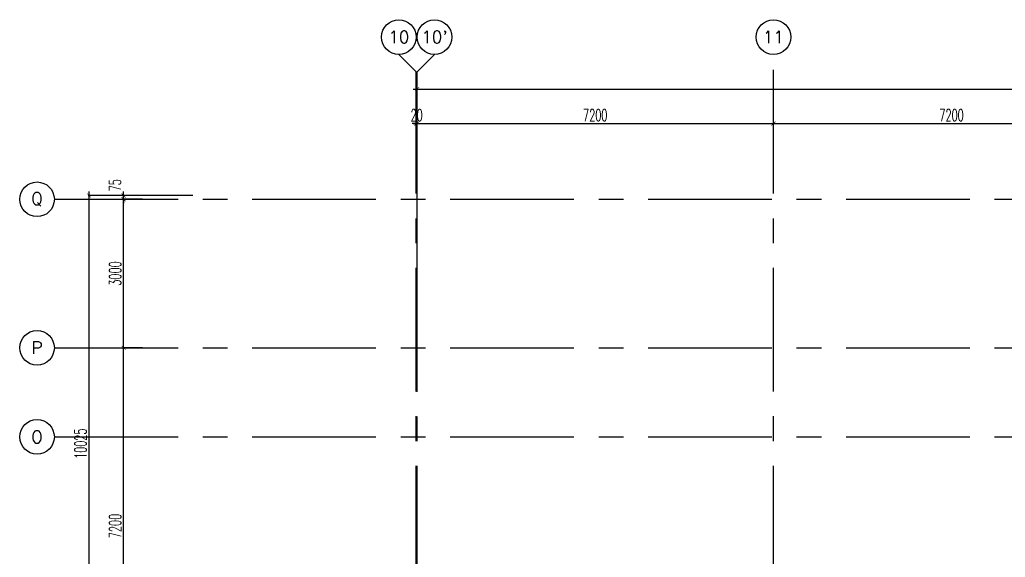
# Model space of a CAD drawing. Extents: x 88852.7 to 88945.7, y 39921.6 to 40001.1.
# Drawn here: x 88852.74 to 88872.66, y 39990.27 to 40001.13 of the extents above; entities that cross this region are included whole.
import ezdxf
from ezdxf.enums import TextEntityAlignment as Align

# ---------------------------------------------------------------- set-up
doc = ezdxf.new("R2010")
doc.units = 0
doc.header["$MEASUREMENT"] = 0
doc.header["$PDMODE"] = 34
doc.linetypes.add('CENTERX2', pattern=[4, 2.5, -0.5, 0.5, -0.5])
doc.layers.get('0').update_dxf_attribs({"linetype": 'CONTINUOUS'})
doc.layers.get('DEFPOINTS').update_dxf_attribs({"linetype": 'CONTINUOUS'})
for name, color, linetype in [('AX', 6, 'CONTINUOUS'), ('AX-CR', 2, 'CONTINUOUS'), ('AX-DIM', 4, 'CONTINUOUS'), ('AX-TXT', 2, 'CONTINUOUS'), ('AXES', 11, 'CENTERX2')]:
    doc.layers.add(name, color=color, linetype=linetype)
doc.styles.add('ROMANS', font='ROMANS.shx', dxfattribs={"width": 0.6})
doc.dimstyles.new('DIM-OUT', dxfattribs={"dimscale": 0, "dimtxt": 0.24, "dimasz": 0.08, "dimexe": 0.02, "dimexo": 0.02, "dimgap": 0.05, "dimtad": 1, "dimdec": 0, "dimlfac": 1000, "dimzin": 0, "dimdsep": 46, "dimtxsty": 'ROMANS', "dimblk1": 'ARCHTICK', "dimblk2": 'ARCHTICK', "dimsah": 1, "dimcen": 0.01, "dimdle": 0.08, "dimclrd": 4, "dimclre": 4, "dimclrt": 2, "dimadec": 0, "dimazin": 0, "dimtp": 2, "dimtm": 2, "dimtfac": 0.114286, "dimtdec": 0, "dimtix": 1, "dimtmove": 2, "dimatfit": 3, "dimldrblk": 'ARCHTICK', "dimfxl": 0, "dimtolj": 1, "dimtzin": 0, "dimarcsym": 0})

# ---------------------------------------------------------------- blocks, each defined once
blk = doc.blocks.new('_ARCHTICK')
at = {"color": 0, "linetype": 'ByBlock', "const_width": 0.15}
blk.add_lwpolyline([(-0.5, -0.5), (0.5, 0.5)], dxfattribs=at)
blk = doc.blocks.new('*D600')
at = {"layer": 'AX-DIM', "color": 4, "lineweight": -2}
for p, q in [((88860.69, 39999.728), (88935.54, 39999.728)), ((88860.77, 39995.09), (88860.77, 39999.748)), ((88935.46, 39987.57), (88935.46, 39999.748))]:
    blk.add_line(p, q, dxfattribs=at)
at = {"layer": 'DEFPOINTS', "color": 0}
for p in [(88935.46, 39999.728), (88860.77, 39995.07), (88935.46, 39987.55)]:
    blk.add_point(p, dxfattribs=at)
at = {"layer": 'AX-DIM', "color": 4, "lineweight": -2, "xscale": 0.08, "yscale": 0.08, "zscale": 0.08, "rotation": 180}
blk.add_blockref('_ARCHTICK', (88860.77, 39999.728), dxfattribs=at)
at = {"layer": 'AX-DIM', "color": 4, "lineweight": -2, "xscale": 0.08, "yscale": 0.08, "zscale": 0.08}
blk.add_blockref('_ARCHTICK', (88935.46, 39999.728), dxfattribs=at)
at = {"layer": 'AX-DIM', "color": 2, "insert": (88898.115, 39999.898), "char_height": 0.24, "attachment_point": 5, "style": 'ROMANS'}
blk.add_mtext('\\A1;74690', dxfattribs=at)
blk = doc.blocks.new('*D604')
at = {"layer": 'AX-DIM', "color": 4, "lineweight": -2}
for p, q in [((88860.75, 39999.028), (88860.67, 39999.028)), ((88860.75, 39998.648), (88860.75, 39999.048)), ((88860.75, 39999.028), (88860.77, 39999.028)), ((88860.77, 39998.648), (88860.77, 39999.048)), ((88860.77, 39999.028), (88860.85, 39999.028))]:
    blk.add_line(p, q, dxfattribs=at)
at = {"layer": 'DEFPOINTS', "color": 0}
for p in [(88860.77, 39999.028), (88860.75, 39998.628), (88860.77, 39998.628)]:
    blk.add_point(p, dxfattribs=at)
at = {"layer": 'AX-DIM', "color": 4, "lineweight": -2, "xscale": 0.08, "yscale": 0.08, "zscale": 0.08}
blk.add_blockref('_ARCHTICK', (88860.75, 39999.028), dxfattribs=at)
at = {"layer": 'AX-DIM', "color": 4, "lineweight": -2, "xscale": 0.08, "yscale": 0.08, "zscale": 0.08, "rotation": 180}
blk.add_blockref('_ARCHTICK', (88860.77, 39999.028), dxfattribs=at)
at = {"layer": 'AX-DIM', "color": 2, "insert": (88860.76, 39999.198), "char_height": 0.24, "attachment_point": 5, "style": 'ROMANS'}
blk.add_mtext('\\A1;20', dxfattribs=at)
blk = doc.blocks.new('*D605')
at = {"layer": 'AX-DIM', "color": 4, "lineweight": -2}
for p, q in [((88860.69, 39999.028), (88868.05, 39999.028)), ((88860.77, 39998.648), (88860.77, 39999.048)), ((88867.97, 39998.648), (88867.97, 39999.048))]:
    blk.add_line(p, q, dxfattribs=at)
at = {"layer": 'DEFPOINTS', "color": 0}
for p in [(88867.97, 39999.028), (88860.77, 39998.628), (88867.97, 39998.628)]:
    blk.add_point(p, dxfattribs=at)
at = {"layer": 'AX-DIM', "color": 4, "lineweight": -2, "xscale": 0.08, "yscale": 0.08, "zscale": 0.08, "rotation": 180}
blk.add_blockref('_ARCHTICK', (88860.77, 39999.028), dxfattribs=at)
at = {"layer": 'AX-DIM', "color": 4, "lineweight": -2, "xscale": 0.08, "yscale": 0.08, "zscale": 0.08}
blk.add_blockref('_ARCHTICK', (88867.97, 39999.028), dxfattribs=at)
at = {"layer": 'AX-DIM', "color": 2, "insert": (88864.37, 39999.198), "char_height": 0.24, "attachment_point": 5, "style": 'ROMANS'}
blk.add_mtext('\\A1;7200', dxfattribs=at)
blk = doc.blocks.new('*D606')
at = {"layer": 'AX-DIM', "color": 4, "lineweight": -2}
for p, q in [((88867.89, 39999.028), (88875.25, 39999.028)), ((88867.97, 39998.648), (88867.97, 39999.048)), ((88875.17, 39998.648), (88875.17, 39999.048))]:
    blk.add_line(p, q, dxfattribs=at)
at = {"layer": 'DEFPOINTS', "color": 0}
for p in [(88875.17, 39999.028), (88867.97, 39998.628), (88875.17, 39998.628)]:
    blk.add_point(p, dxfattribs=at)
at = {"layer": 'AX-DIM', "color": 4, "lineweight": -2, "xscale": 0.08, "yscale": 0.08, "zscale": 0.08, "rotation": 180}
blk.add_blockref('_ARCHTICK', (88867.97, 39999.028), dxfattribs=at)
at = {"layer": 'AX-DIM', "color": 4, "lineweight": -2, "xscale": 0.08, "yscale": 0.08, "zscale": 0.08}
blk.add_blockref('_ARCHTICK', (88875.17, 39999.028), dxfattribs=at)
at = {"layer": 'AX-DIM', "color": 2, "insert": (88871.57, 39999.198), "char_height": 0.24, "attachment_point": 5, "style": 'ROMANS'}
blk.add_mtext('\\A1;7200', dxfattribs=at)
blk = doc.blocks.new('AXU')
at = {"layer": 'AX-CR'}
blk.add_circle((0, 350), 350, dxfattribs=at)
at = {"layer": 'AX-TXT', "style": 'ROMANS'}
blk.add_attdef('AX', text='', height=250, dxfattribs=at).set_placement((0, 350), align=Align.MIDDLE)
blk = doc.blocks.new('*D643')
at = {"layer": 'AX-DIM', "color": 4, "lineweight": -2}
for p, q in [((88855.219, 39994.5), (88854.819, 39994.5)), ((88854.839, 39987.22), (88854.839, 39994.58)), ((88855.219, 39987.3), (88854.819, 39987.3))]:
    blk.add_line(p, q, dxfattribs=at)
at = {"layer": 'DEFPOINTS', "color": 0}
for p in [(88854.839, 39994.5), (88855.239, 39994.5), (88855.239, 39987.3)]:
    blk.add_point(p, dxfattribs=at)
at = {"layer": 'AX-DIM', "color": 4, "lineweight": -2, "xscale": 0.08, "yscale": 0.08, "zscale": 0.08}
for p, rotation in [((88854.839, 39994.5), 90), ((88854.839, 39987.3), 270)]:
    blk.add_blockref('_ARCHTICK', p, dxfattribs=dict(at, rotation=rotation))
at = {"layer": 'AX-DIM', "color": 2, "insert": (88854.669, 39990.9), "char_height": 0.24, "attachment_point": 5, "rotation": 90, "style": 'ROMANS'}
blk.add_mtext('\\A1;7200', dxfattribs=at)
blk = doc.blocks.new('*D644')
at = {"layer": 'AX-DIM', "color": 4, "lineweight": -2}
for p, q in [((88854.839, 39994.42), (88854.839, 39997.58)), ((88855.219, 39997.5), (88854.819, 39997.5)), ((88855.219, 39994.5), (88854.819, 39994.5))]:
    blk.add_line(p, q, dxfattribs=at)
at = {"layer": 'DEFPOINTS', "color": 0}
for p in [(88854.839, 39997.5), (88855.239, 39997.5), (88855.239, 39994.5)]:
    blk.add_point(p, dxfattribs=at)
at = {"layer": 'AX-DIM', "color": 4, "lineweight": -2, "xscale": 0.08, "yscale": 0.08, "zscale": 0.08}
for p, rotation in [((88854.839, 39997.5), 90), ((88854.839, 39994.5), 270)]:
    blk.add_blockref('_ARCHTICK', p, dxfattribs=dict(at, rotation=rotation))
at = {"layer": 'AX-DIM', "color": 2, "insert": (88854.669, 39996), "char_height": 0.24, "attachment_point": 5, "rotation": 90, "style": 'ROMANS'}
blk.add_mtext('\\A1;3000', dxfattribs=at)
blk = doc.blocks.new('*D645')
at = {"layer": 'AX-DIM', "color": 4, "lineweight": -2}
for p, q in [((88854.839, 39997.575), (88854.839, 39997.655)), ((88855.219, 39997.575), (88854.819, 39997.575)), ((88855.219, 39997.5), (88854.819, 39997.5)), ((88854.839, 39997.5), (88854.839, 39997.575)), ((88854.839, 39997.5), (88854.839, 39997.42))]:
    blk.add_line(p, q, dxfattribs=at)
at = {"layer": 'DEFPOINTS', "color": 0}
for p in [(88854.839, 39997.575), (88855.239, 39997.575), (88855.239, 39997.5)]:
    blk.add_point(p, dxfattribs=at)
at = {"layer": 'AX-DIM', "color": 4, "lineweight": -2, "xscale": 0.08, "yscale": 0.08, "zscale": 0.08}
for p, rotation in [((88854.839, 39997.575), 270), ((88854.839, 39997.5), 90)]:
    blk.add_blockref('_ARCHTICK', p, dxfattribs=dict(at, rotation=rotation))
at = {"layer": 'AX-DIM', "color": 2, "insert": (88854.664, 39997.784), "char_height": 0.24, "attachment_point": 5, "rotation": 90, "style": 'ROMANS'}
blk.add_mtext('\\A1;75', dxfattribs=at)
blk = doc.blocks.new('AXL')
at = {"layer": 'AX-CR'}
blk.add_circle((-350, 0), 350, dxfattribs=at)
at = {"layer": 'AX-TXT', "style": 'ROMANS'}
blk.add_attdef('AX', text='', height=250, dxfattribs=at).set_placement((-350, 0), align=Align.MIDDLE)
blk = doc.blocks.new('*D660')
at = {"layer": 'AX-DIM', "color": 4, "lineweight": -2}
for p, q in [((88854.139, 39987.47), (88854.139, 39997.655)), ((88856.236, 39997.575), (88854.119, 39997.575)), ((88854.819, 39987.55), (88854.119, 39987.55))]:
    blk.add_line(p, q, dxfattribs=at)
at = {"layer": 'DEFPOINTS', "color": 0}
for p in [(88854.139, 39997.575), (88856.256, 39997.575), (88854.839, 39987.55)]:
    blk.add_point(p, dxfattribs=at)
at = {"layer": 'AX-DIM', "color": 4, "lineweight": -2, "xscale": 0.08, "yscale": 0.08, "zscale": 0.08}
for p, rotation in [((88854.139, 39997.575), 90), ((88854.139, 39987.55), 270)]:
    blk.add_blockref('_ARCHTICK', p, dxfattribs=dict(at, rotation=rotation))
at = {"layer": 'AX-DIM', "color": 2, "insert": (88853.969, 39992.562), "char_height": 0.24, "attachment_point": 5, "rotation": 90, "style": 'ROMANS'}
blk.add_mtext('\\A1;10025', dxfattribs=at)

msp = doc.modelspace()

# ---------------------------------------------------------------- linework, layer by layer
at = {"layer": 'AXES'}
for p, q in [((88860.7503, 40000.0779), (88860.4003, 40000.4279)), ((88860.7703, 40000.0779), (88861.1203, 40000.4279)), ((88867.9703, 39921.6153), (88867.9703, 40000.4279)), ((88860.7503, 39921.6153), (88860.7503, 40000.0779)), ((88860.7703, 39921.6132), (88860.7703, 40000.0759)), ((88853.4386, 39997.4996), (88876.9703, 39997.4996)), ((88853.4386, 39994.4996), (88876.9703, 39994.4996)), ((88853.4386, 39992.6996), (88876.9703, 39992.6996))]:
    msp.add_line(p, q, dxfattribs=at)

# ---------------------------------------------------------------- block references
at = {"layer": 'AX', "xscale": 0.001000000003841706, "yscale": 0.000999999996565748, "zscale": 0.001}
for name, p, values in [('AXU', (88860.4003, 40000.4279), {'AX': '10'}), ('AXU', (88861.1203, 40000.4279), {'AX': "10'"}), ('AXU', (88867.9703, 40000.4279), {'AX': '11'}), ('AXL', (88853.4386, 39997.4996), {'AX': 'Q'}), ('AXL', (88853.4386, 39994.4996), {'AX': 'P'}), ('AXL', (88853.4386, 39992.6996), {'AX': 'O'})]:
    msp.add_blockref(name, p, dxfattribs=at).add_auto_attribs(values)

# ---------------------------------------------------------------- dimensions: what is measured, and where the dimension line sits
at = {"layer": 'AX-DIM'}
for base, p1, p2, picture, middle in [((88935.4603, 39999.7279), (88860.7703, 39995.0699), (88935.4603, 39987.5496), '*D600', (88898.1153, 39999.8979)), ((88860.7703, 39999.0279), (88860.7503, 39998.6279), (88860.7703, 39998.6279), '*D604', (88860.7603, 39999.1979)), ((88867.9703, 39999.0279), (88860.7703, 39998.6279), (88867.9703, 39998.6279), '*D605', (88864.3703, 39999.1979)), ((88875.1703, 39999.0279), (88867.9703, 39998.6279), (88875.1703, 39998.6279), '*D606', (88871.5703, 39999.1979))]:
    dim = msp.add_linear_dim(base=base, p1=p1, p2=p2, dimstyle='DIM-OUT', override={"dimscale": 1}, dxfattribs=at)
    dim.commit()
    dim.dimension.update_dxf_attribs({"geometry": picture, "text_midpoint": middle})
dim = msp.add_linear_dim(base=(88854.8386, 39997.5746), p1=(88855.2386, 39997.4996), p2=(88855.2386, 39997.5746), angle=90, dimstyle='DIM-OUT', override={"dimscale": 1}, dxfattribs=at)
dim.commit()
dim.dimension.update_dxf_attribs({"geometry": '*D645', "text_midpoint": (88854.6636, 39997.7844), "dimtype": 160})
for base, p1, p2, picture, middle in [((88854.1386, 39997.5746), (88854.8386, 39987.5496), (88856.2559, 39997.5746), '*D660', (88853.9686, 39992.5621)), ((88854.8386, 39997.4996), (88855.2386, 39994.4996), (88855.2386, 39997.4996), '*D644', (88854.6686, 39995.9996)), ((88854.8386, 39994.4996), (88855.2386, 39987.2996), (88855.2386, 39994.4996), '*D643', (88854.6686, 39990.8996))]:
    dim = msp.add_linear_dim(base=base, p1=p1, p2=p2, angle=90, dimstyle='DIM-OUT', override={"dimscale": 1}, dxfattribs=at)
    dim.commit()
    dim.dimension.update_dxf_attribs({"geometry": picture, "text_midpoint": middle})

doc.saveas('drawing.dxf')
